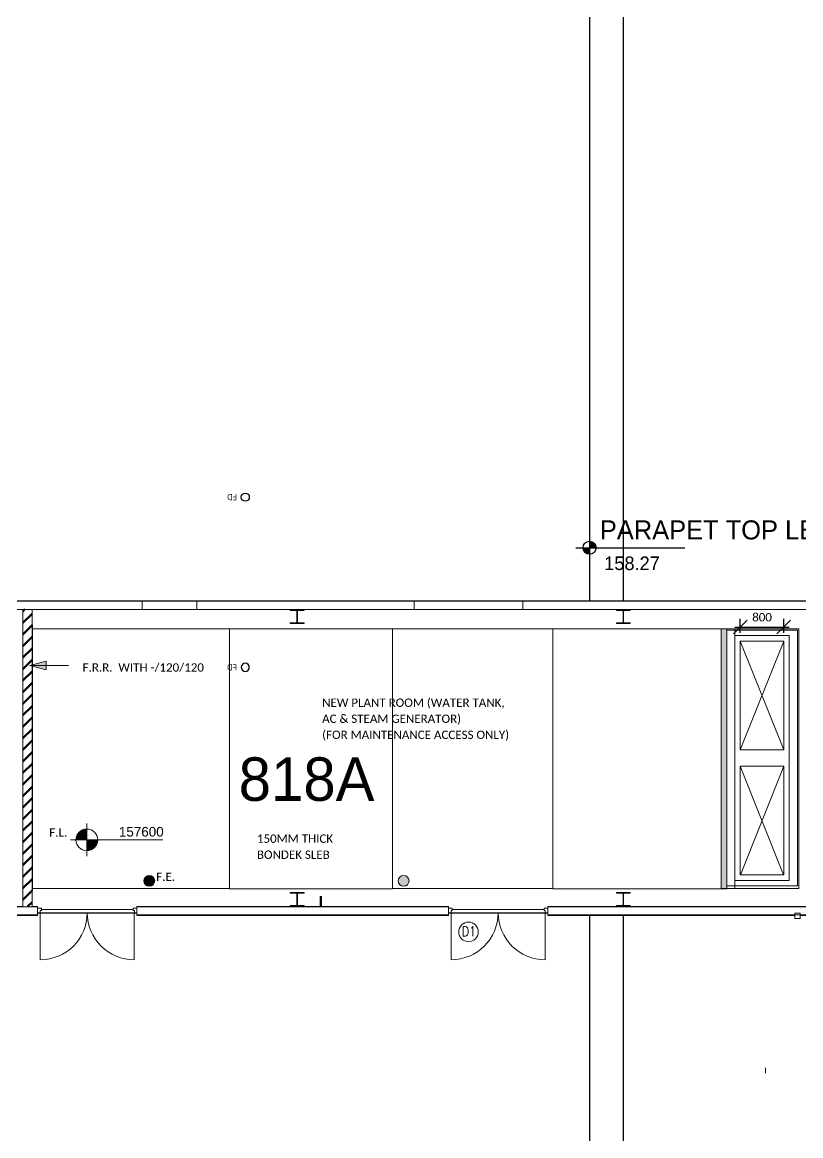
# Model space of a CAD drawing. Header units: millimetres. Extents: x -68474 to 329073, y -131063 to 73864.
# Drawn here: x 156943 to 171264, y -40801 to -20325 of the extents above; entities that cross this region are included whole.
import ezdxf

# ---------------------------------------------------------------- set-up
doc = ezdxf.new("R2010")
doc.units = ezdxf.units.MM
doc.header["$LTSCALE"] = 2000
doc.header["$MEASUREMENT"] = 0
doc.linetypes.add('Dash 1_5mm', pattern=[3, 1.5, -1.5])
for name, color, linetype, lineweight in [('A-ANNO-DIMS', 211, 'Continuous', 5), ('A-ANNO-NOTE', 131, 'Continuous', 15), ('A-DETL', 90, 'Continuous', 15), ('A-DETL-GENF', 92, 'Continuous', 15), ('A-DOOR', 31, 'Continuous', 13), ('A-DOOR-FRAM', 31, 'Continuous', 15), ('A-FLOR', 192, 'Continuous', 13), ('A-FLOR-PATT', 8, 'Continuous', 15), ('A-GENM', 13, 'Continuous', 15), ('A-WALL', 113, 'Continuous', 13), ('G-ANNO-DIMS', 111, 'Continuous', 5), ('G-ANNO-TEXT', 231, 'Continuous', 5), ('I-WALL', 2, 'Continuous', 13), ('S-BEAM', 12, 'Continuous', 13), ('S-COLS', 52, 'Continuous', 13), ('S-STRS', 31, 'Continuous', 15)]:
    doc.layers.add(name, color=color, linetype=linetype, lineweight=lineweight)
for name, color, linetype in [('AR-ROOM', 15, 'Continuous'), ('AR-WALL', 137, 'Continuous'), ('PDR51', 4, 'Continuous')]:
    doc.layers.add(name, color=color, linetype=linetype)
doc.styles.add('Arial_2', font='arial.ttf', dxfattribs={"height": 177.035928})
doc.styles.add('Calibri_1', font='calibri.ttf', dxfattribs={"height": 153.100159})
doc.styles.add('RomanS_B_1', font='', dxfattribs={"width": 0.8, "height": 1.819937})
doc.styles.add('s5157a$0$STANDARD', font='txt')
doc.styles.get('RomanS_B_1').set_extended_font_data('RomanS', bold=True)
doc.dimstyles.new('Diagonal_-_1_8mm_Transparent', dxfattribs={"dimscale": 304.8, "dimtxt": 180, "dimasz": 0.82021, "dimexe": 0.492126, "dimexo": 0.492126, "dimgap": 0.328084, "dimtad": 1, "dimdec": 0, "dimzin": 0, "dimdsep": 46, "dimtxsty": 'Calibri_1', "dimblk1": 'OBLIQUE', "dimblk2": 'OBLIQUE', "dimsah": 1, "dimcen": 0.09, "dimdle": 0.328084, "dimazin": 0, "dimtfac": 1, "dimtdec": 4, "dimtix": 1, "dimtmove": 0, "dimatfit": 3, "dimfxl": 1, "dimtvp": 1, "dimtolj": 1, "dimtzin": 0, "dimarcsym": 2})
pattern_1 = [(45, (6600, -1200), (-106.06602, 106.06602), [])]

# ---------------------------------------------------------------- blocks, each defined once
blk = doc.blocks.new('Basic Wall _ A-Wall-External-CompositeCladdingSheetingRail - ___-7734479-Level 8_GBP Copy 2')
at = {"layer": 'A-WALL', "color": 55}
for p, q in [((151527, -30972), (151518, -30964)), ((151527, -30964), (151518, -30964)), ((151528, -30972), (151527, -30972)), ((155510, -30964), (151528, -30964)), ((171775, -30972), (151528, -30972)), ((155967, -30964), (155517, -30964)), ((171775, -30964), (155974, -30964)), ((171785, -30964), (171775, -30964)), ((171777, -30972), (171775, -30972)), ((171784, -30964), (171776, -30972)), ((156943, -31126), (151767, -31126)), ((171535, -31126), (157133, -31126))]:
    blk.add_line(p, q, dxfattribs=at)
at = {"layer": 'A-WALL', "color": 55, "flags": 128}
for points in [[(151528, -30974), (151528, -30973), (151528, -30973), (151528, -30973), (151528, -30973), (151528, -30973), (151527, -30972), (151527, -30972), (151527, -30972), (151527, -30972), (151527, -30972), (151527, -30972)], [(171777, -30972), (171777, -30972), (171777, -30972), (171777, -30972), (171776, -30972), (171776, -30972), (171776, -30973), (171776, -30973), (171775, -30973), (171775, -30973), (171775, -30973), (171775, -30974)]]:
    blk.add_lwpolyline(points, dxfattribs=at)
blk = doc.blocks.new('Basic Wall _ A-Wall-External-CompositeCladdingSheetingRail - ___-7734481-Level 8_GBP Copy 2')
at = {"layer": 'A-WALL', "color": 55}
for p, q in [((151767, -36587), (156943, -36587)), ((157133, -36587), (157223, -36587)), ((157223, -36587), (157223, -36589)), ((159053, -36589), (159053, -36587)), ((159053, -36587), (162425, -36587)), ((162450, -36587), (164782, -36587)), ((164782, -36587), (164782, -36589)), ((166612, -36589), (166612, -36587)), ((166612, -36587), (171535, -36587)), ((151518, -36749), (151527, -36741)), ((151518, -36749), (152107, -36749)), ((151527, -36741), (152107, -36741)), ((152207, -36741), (156500, -36741)), ((152207, -36749), (156500, -36749)), ((156500, -36741), (157223, -36741)), ((156500, -36749), (157223, -36749)), ((157223, -36739), (157223, -36741)), ((157223, -36741), (157223, -36749)), ((159053, -36741), (159053, -36739)), ((159053, -36741), (159300, -36741)), ((159053, -36749), (159053, -36741)), ((159053, -36749), (159300, -36749)), ((159300, -36741), (164560, -36741)), ((159300, -36749), (164560, -36749)), ((164560, -36741), (164782, -36741)), ((164560, -36749), (164782, -36749)), ((164782, -36739), (164782, -36741)), ((164782, -36741), (164782, -36749)), ((166612, -36741), (166612, -36739)), ((166612, -36741), (167360, -36741)), ((166612, -36749), (166612, -36741)), ((166612, -36749), (167360, -36749)), ((167360, -36741), (171155, -36741)), ((167360, -36749), (171155, -36749)), ((171255, -36741), (171777, -36741)), ((171255, -36749), (171785, -36749)), ((171776, -36741), (171785, -36749))]:
    blk.add_line(p, q, dxfattribs=at)
at = {"layer": 'A-WALL', "color": 55, "flags": 128}
for points in [[(151527, -36741), (151527, -36741), (151527, -36741), (151527, -36741), (151527, -36741), (151527, -36741), (151528, -36740), (151528, -36740), (151528, -36740), (151528, -36740), (151528, -36740), (151528, -36739)], [(171775, -36739), (171775, -36740), (171775, -36740), (171775, -36740), (171776, -36740), (171776, -36740), (171776, -36741), (171776, -36741), (171777, -36741), (171777, -36741), (171777, -36741), (171777, -36741)]]:
    blk.add_lwpolyline(points, dxfattribs=at)
blk = doc.blocks.new('UC-Universal Columns-Column - UC254x254x73-7499972-Level 8_GBP Copy 2')
at = {"layer": 'S-COLS'}
blk.add_hatch(color=250, dxfattribs=at).paths.add_polyline_path([(-127, 127), (-127, 113), (-17, 113), (-8, 109), (-4, 100), (-4, -100), (-8, -109), (-17, -113), (-127, -113), (-127, -127), (127, -127), (127, -113), (17, -113), (8, -109), (4, -100), (4, 100), (8, 109), (17, 113), (127, 113), (127, 127), (43, 127)], flags=0)
at = {"layer": 'S-COLS', "color": 8, "lineweight": 15}
for p, q in [((-127, 127), (127, 127)), ((-127, 113), (-127, 127)), ((-17, 113), (-127, 113)), ((-4, -100), (-4, 100)), ((4, 100), (4, -100)), ((127, 113), (17, 113)), ((127, 127), (127, 113)), ((-127, -113), (-17, -113)), ((-127, -127), (-127, -113)), ((127, -127), (-127, -127)), ((17, -113), (127, -113)), ((127, -113), (127, -127))]:
    blk.add_line(p, q, dxfattribs=at)
for centre, start, end in [((-17, 100), 360, 90), ((17, 100), 90, 180), ((-17, -100), 270, 360), ((17, -100), 180, 270)]:
    blk.add_arc(centre, 12.7, start, end, dxfattribs=at)
blk = doc.blocks.new('UC-Universal Columns-Column - UC254x254x73-7511728-Level 8_GBP Copy 2')
at = {"layer": 'S-COLS'}
blk.add_hatch(color=250, dxfattribs=at).paths.add_polyline_path([(-45, 127), (-127, 127), (-127, 113), (-17, 113), (-8, 109), (-4, 100), (-4, -100), (-8, -109), (-17, -113), (-127, -113), (-127, -127), (127, -127), (127, -113), (17, -113), (8, -109), (4, -100), (4, 100), (8, 109), (17, 113), (127, 113), (127, 127)], flags=0)
at = {"layer": 'S-COLS', "color": 8, "lineweight": 15}
for p, q in [((-127, 127), (127, 127)), ((-127, 113), (-127, 127)), ((-17, 113), (-127, 113)), ((-4, -100), (-4, 100)), ((4, 100), (4, -100)), ((127, 113), (17, 113)), ((127, 127), (127, 113)), ((-127, -113), (-17, -113)), ((-127, -127), (-127, -113)), ((127, -127), (-127, -127)), ((17, -113), (127, -113)), ((127, -113), (127, -127))]:
    blk.add_line(p, q, dxfattribs=at)
for centre, start, end in [((-17, 100), 360, 90), ((17, 100), 90, 180), ((-17, -100), 270, 360), ((17, -100), 180, 270)]:
    blk.add_arc(centre, 12.7, start, end, dxfattribs=at)
blk = doc.blocks.new('Doors_ExtDbl_Flush - 1830x2400mm-7589338-Level 8_GBP Copy 2')
at = {"layer": 'A-DOOR', "color": 55}
for p, q in [((-863, 901), (-863, 39)), ((864, 901), (864, 39))]:
    blk.add_line(p, q, dxfattribs=at)
for centre, start, end in [((-863, 39), 360, 90), ((864, 39), 90, 180)]:
    blk.add_arc(centre, 862, start, end, dxfattribs=at)
at = {"layer": 'A-DOOR-FRAM', "color": 8}
for p, q in [((-915, 39), (-867, 39)), ((-915, -50), (-915, 39)), ((-867, 39), (-867, -8)), ((866, 39), (915, 39)), ((866, -8), (866, 39)), ((915, 39), (915, -50)), ((-844, -50), (-915, -50)), ((-867, -8), (-844, -8)), ((-844, -8), (-844, -50)), ((844, -8), (866, -8)), ((844, -50), (844, -8)), ((915, -50), (844, -50))]:
    blk.add_line(p, q, dxfattribs=at)
blk = doc.blocks.new('UC-Universal Columns-Column - UC254x254x73-7511709-Level 8_GBP Copy 2')
at = {"layer": 'S-COLS'}
blk.add_hatch(color=250, dxfattribs=at).paths.add_polyline_path([(127, 127), (-127, 127), (-127, 113), (-17, 113), (-8, 109), (-4, 100), (-4, -100), (-8, -109), (-17, -113), (-127, -113), (-127, -127), (127, -127), (127, -113), (17, -113), (8, -109), (4, -100), (4, 100), (8, 109), (17, 113), (127, 113)], flags=0)
at = {"layer": 'S-COLS', "color": 8, "lineweight": 15}
for p, q in [((-127, 127), (127, 127)), ((-127, 113), (-127, 127)), ((-17, 113), (-127, 113)), ((-4, -100), (-4, 100)), ((4, 100), (4, -100)), ((127, 113), (17, 113)), ((127, 127), (127, 113)), ((-127, -113), (-17, -113)), ((-127, -127), (-127, -113)), ((127, -127), (-127, -127)), ((17, -113), (127, -113)), ((127, -113), (127, -127))]:
    blk.add_line(p, q, dxfattribs=at)
for centre, start, end in [((-17, 100), 360, 90), ((17, 100), 90, 180), ((-17, -100), 270, 360), ((17, -100), 180, 270)]:
    blk.add_arc(centre, 12.7, start, end, dxfattribs=at)
blk = doc.blocks.new('Basic Wall _ A-Drywall-Internal-120mm with Insu-Type 3 - ___-7400365-Level 8_GBP Copy 2')
at = {"layer": 'I-WALL', "color": 55}
blk.add_line((157133, -36587), (157133, -36589), dxfattribs=at)
blk = doc.blocks.new('RYD_Downpipe-Hopper - Downpipe-7831565-Level 8_GBP Copy 2')
at = {"layer": 'A-GENM'}
for p, q in [((175, -33), (75, -33)), ((75, -33), (75, -54)), ((75, -54), (75, -133)), ((75, -133), (175, -133)), ((175, -54), (175, -33)), ((175, -133), (175, -54))]:
    blk.add_line(p, q, dxfattribs=at)
blk = doc.blocks.new('Basic Wall _ A-Drywall-Internal-120mm with Insu-Type 3 - ___-7865472-Level 8_GBP Copy 2')
at = {"layer": 'I-WALL', "color": 55}
blk.add_line((157133, -36304), (157133, -31409), dxfattribs=at)
blk = doc.blocks.new('_Oblique')
at = {"color": 0, "linetype": 'ByBlock', "lineweight": -2}
blk.add_line((-0.5, -0.5), (0.5, 0.5), dxfattribs=at)
blk = doc.blocks.new('*D62')
at = {"layer": 'A-ANNO-DIMS', "color": 0, "lineweight": -2, "transparency": 16777216}
for p, q in [((170152, -31555), (170152, -31296)), ((170952, -31555), (170952, -31296)), ((170052, -31446), (171052, -31446))]:
    blk.add_line(p, q, dxfattribs=at)
at = {"layer": 'Defpoints', "color": 0, "transparency": 16777216}
for p in [(170952, -31446), (170152, -31705), (170952, -31705)]:
    blk.add_point(p, dxfattribs=at)
at = {"layer": 'A-ANNO-DIMS', "color": 0, "lineweight": -2, "transparency": 16777216, "xscale": 250, "yscale": 250, "zscale": 250, "rotation": 180}
blk.add_blockref('_Oblique', (170152, -31446), dxfattribs=at)
at = {"layer": 'A-ANNO-DIMS', "color": 0, "lineweight": -2, "transparency": 16777216, "xscale": 250, "yscale": 250, "zscale": 250}
blk.add_blockref('_Oblique', (170952, -31446), dxfattribs=at)
at = {"layer": 'A-ANNO-DIMS', "color": 0, "transparency": 16777216, "insert": (170552, -31267), "char_height": 153.1, "attachment_point": 5, "style": 'Calibri_1'}
blk.add_mtext('\\A1;800', dxfattribs=at)
blk = doc.blocks.new('ARC_ANN_SYMB_DOOR MARK 1 - FRS-LIFT_1_8MM-6866409-Level 8_GBP Copy 2')
at = {"layer": 'A-ANNO-NOTE'}
blk.add_circle((0, 0), 1.8, dxfattribs=at)
at = {"layer": 'A-ANNO-NOTE', "lineweight": 5, "insert": (0.07, 1.01), "char_height": 1.82, "width": 3.4127, "attachment_point": 2, "line_spacing_factor": 0.957141, "style": 'RomanS_B_1'}
blk.add_mtext('D1', dxfattribs=at)
blk = doc.blocks.new('Spot Elevations - Spot Elevation - Target Filled-23738-Level 8_GBP Copy 2')
at = {"layer": 'G-ANNO-DIMS'}
h = blk.add_hatch(color=256, dxfattribs=at)
edge = h.paths.add_edge_path(flags=0)
edge.add_line((-2, 0), (-4, 0))
edge.add_arc((-2, 0), 2, 90, 180, ccw=False)
edge.add_line((-2, 2), (-2, 0))
h = blk.add_hatch(color=256, dxfattribs=at)
edge = h.paths.add_edge_path(flags=0)
edge.add_line((-2, 0), (0, 0))
edge.add_arc((-2, 0), 2, 270, 360, ccw=False)
edge.add_line((-2, -2), (-2, 0))
at = {"layer": 'G-ANNO-DIMS', "lineweight": 15}
for p, q in [((-2, -3), (-2, 3)), ((-5, 0), (12, 0))]:
    blk.add_line(p, q, dxfattribs=at)
blk.add_circle((-2, 0), 2, dxfattribs=at)

msp = doc.modelspace()

# ---------------------------------------------------------------- hatches: boundary and pattern name
at = {"layer": 'A-DETL-GENF', "lineweight": 50}
h = msp.add_hatch(dxfattribs=at)
h.set_pattern_fill('FP_2', color=50, style=0, pattern_type=2)
h.set_pattern_definition(pattern_1)
h.paths.add_polyline_path([(156952.5, -36589.4), (157122.5, -36589.4), (157122.5, -36586.7), (156952.5, -36586.7)], flags=0)
h.paths.add_polyline_path([(156952.5, -36304.4), (157122.5, -36304.4), (157122.5, -31408.5), (156952.5, -31408.5), (156952.5, -36259.4)], flags=0)
h.paths.add_polyline_path([(156952.5, -31126.2), (157122.5, -31126.2), (157122.5, -31123.5), (156952.5, -31123.5)], flags=0)
at = {"layer": 'A-DETL-GENF'}
h = msp.add_hatch(color=21, dxfattribs=at)
h.paths.add_polyline_path([(156952.5, -36586.7), (156952.5, -36304.4), (156942.5, -36304.4), (156942.5, -36586.7)], flags=0)
h.paths.add_polyline_path([(157132.5, -36586.7), (157132.5, -36304.4), (157122.5, -36304.4), (157122.5, -36586.7)], flags=0)
h.paths.add_polyline_path([(157122.5, -31408.5), (157132.5, -31408.5), (157132.5, -31126.2), (157122.5, -31126.2), (157122.5, -31393.7)], flags=0)
h.paths.add_polyline_path([(156952.5, -31408.5), (156952.5, -31126.2), (156942.5, -31126.2), (156942.5, -31408.5)], flags=0)
at = {"layer": 'A-DETL-GENF', "lineweight": 50}
h = msp.add_hatch(dxfattribs=at)
h.set_pattern_fill('FP_2', color=50, style=0, pattern_type=2)
h.set_pattern_definition(pattern_1)
h.paths.add_polyline_path([(157120.7, -36586.7), (157122.5, -36586.7), (157122.5, -36304.4), (156952.5, -36304.4), (156952.5, -36586.7)], flags=0)
h.paths.add_polyline_path([(156952.5, -31408.5), (157122.5, -31408.5), (157122.5, -31126.2), (156952.5, -31126.2), (156952.5, -31313.5)], flags=0)
at = {"layer": 'A-DETL-GENF'}
h = msp.add_hatch(color=1, dxfattribs=at)
h.paths.add_polyline_path([(163958.7, -36214.4), (163984.6, -36211), (164008.7, -36201), (164029.4, -36185.1), (164045.3, -36164.4), (164055.3, -36140.3), (164058.7, -36114.4), (164055.3, -36088.5), (164045.3, -36064.4), (164029.4, -36043.7), (164008.7, -36027.8), (163984.6, -36017.8), (163958.7, -36014.4), (163932.8, -36017.8), (163908.7, -36027.8), (163888, -36043.7), (163872.1, -36064.4), (163862.1, -36088.5), (163858.7, -36114.4), (163862.1, -36140.3), (163872.1, -36164.4), (163888, -36185.1), (163908.7, -36201), (163932.8, -36211)], flags=0)
h.paths.add_polyline_path([(152166, -33835.1), (152191.8, -33831.7), (152216, -33821.7), (152236.7, -33805.8), (152252.6, -33785.1), (152262.6, -33761), (152266, -33735.1), (152262.6, -33709.2), (152252.6, -33685.1), (152236.7, -33664.4), (152216, -33648.5), (152191.8, -33638.5), (152166, -33635.1), (152140.1, -33638.5), (152116, -33648.5), (152095.2, -33664.4), (152079.4, -33685.1), (152069.4, -33709.2), (152066, -33735.1), (152069.4, -33761), (152079.4, -33785.1), (152095.2, -33805.8), (152116, -33821.7), (152140.1, -33831.7)], flags=0)
msp.add_hatch(color=1, dxfattribs=at).paths.add_polyline_path([(159278.7, -36214.4), (159304.6, -36211), (159328.7, -36201), (159349.4, -36185.1), (159365.3, -36164.4), (159375.3, -36140.3), (159378.7, -36114.4), (159375.3, -36088.5), (159365.3, -36064.4), (159349.4, -36043.7), (159328.7, -36027.8), (159304.6, -36017.8), (159278.7, -36014.4), (159252.8, -36017.8), (159228.7, -36027.8), (159208, -36043.7), (159192.1, -36064.4), (159182.1, -36088.5), (159178.7, -36114.4), (159182.1, -36140.3), (159192.1, -36164.4), (159208, -36185.1), (159228.7, -36201), (159252.8, -36211)], flags=0)
at = {"layer": 'A-FLOR-PATT'}
msp.add_hatch(color=61, dxfattribs=at).paths.add_polyline_path([(169897.3, -36251.9), (169902.3, -36251.9), (169902.3, -31480), (169802.3, -31480), (169802.3, -36251.9)], flags=0)
at = {"layer": 'G-ANNO-TEXT'}
msp.add_hatch(color=90, dxfattribs=at).paths.add_polyline_path([(157084, -32156.2), (157384, -32236.6), (157384, -32075.8)], flags=0)
at = {"layer": 'I-WALL', "lineweight": 15}
msp.add_hatch(color=7, dxfattribs=at).paths.add_polyline_path([(162450, -36589.4), (162450, -36399.4), (162425, -36399.4), (162425, -36589.4)], flags=0)

# ---------------------------------------------------------------- linework, layer by layer
at = {"layer": 'A-DETL', "lineweight": 5}
for p, q in [((157122.5, -31123.5), (156952.5, -31123.5)), ((156952.5, -31123.5), (156952.5, -36589.4)), ((157122.5, -36589.4), (157122.5, -31123.5)), ((170052.3, -36251.9), (170052.3, -31480)), ((170152.3, -31705), (170952.3, -31705)), ((170152.3, -33705), (170152.3, -31705)), ((170152.3, -31705), (170952.3, -33705)), ((170152.3, -33705), (170952.3, -31705)), ((170952.3, -31705), (170952.3, -33705)), ((170952.3, -33705), (170152.3, -33705)), ((170152.3, -34005), (170952.3, -34005)), ((170152.3, -36005), (170152.3, -34005)), ((170152.3, -34005), (170946.4, -36005)), ((170158.2, -36005), (170952.3, -34005)), ((170952.3, -34005), (170952.3, -36005)), ((170952.3, -36005), (170152.3, -36005)), ((156952.5, -36589.4), (157122.5, -36589.4))]:
    msp.add_line(p, q, dxfattribs=at)
at = {"layer": 'A-DETL', "linetype": 'Dash 1_5mm', "lineweight": 5}
for p, q in [((159151, -30963.5), (160151, -30963.5)), ((159151, -31123.5), (159151, -30963.5)), ((160151, -31123.5), (159151, -31123.5)), ((160151, -30963.5), (160151, -31123.5)), ((164151, -30963.5), (166151, -30963.5)), ((164151, -31123.5), (164151, -30963.5)), ((166151, -31123.5), (164151, -31123.5)), ((166151, -30963.5), (166151, -31123.5))]:
    msp.add_line(p, q, dxfattribs=at)
at = {"layer": 'A-DETL', "lineweight": 5}
for centre in [(159278.7, -36114.4), (163958.7, -36114.4)]:
    msp.add_circle(centre, 100, dxfattribs=at)
for centre, start, end in [((159278.7, -36114.4), 0, 180), ((163958.7, -36114.4), 0, 180), ((159278.7, -36114.4), 180, 0), ((163958.7, -36114.4), 180, 0)]:
    msp.add_arc(centre, 100, start, end, dxfattribs=at)
at = {"layer": 'A-FLOR', "lineweight": 15}
for p, q in [((160755, -31480), (160755, -36259.4)), ((163755, -31480), (160755, -31480)), ((163755, -36259.4), (163755, -31480)), ((166705, -31480), (166705, -36259.4)), ((169902.3, -31480), (166705, -31480)), ((169802.3, -31480), (169802.3, -36251.9)), ((169902.3, -36259.4), (169902.3, -31480)), ((160755, -36259.4), (163755, -36259.4)), ((166705, -36259.4), (169902.3, -36259.4)), ((169802.3, -36251.9), (169902.3, -36251.9)), ((170614.8, -39652.5), (170614.8, -39552.5))]:
    msp.add_line(p, q, dxfattribs=at)
at = {"layer": 'A-WALL', "color": 8, "lineweight": 15}
for p, q in [((171775, -30973.5), (151528.5, -30973.5)), ((171535, -31123.5), (151767.5, -31123.5)), ((151767.5, -36589.4), (156952.5, -36589.4)), ((157222.8, -36589.4), (157122.5, -36589.4)), ((157222.8, -36589.4), (157222.8, -36614.4)), ((164781.8, -36589.4), (159052.8, -36589.4)), ((159052.8, -36589.4), (159052.8, -36614.4)), ((164781.8, -36589.4), (164781.8, -36614.4)), ((171535, -36589.4), (166611.8, -36589.4)), ((166611.8, -36589.4), (166611.8, -36614.4)), ((151528.5, -36739.4), (157222.8, -36739.4)), ((157222.8, -36703.4), (157222.8, -36739.4)), ((159052.8, -36703.4), (159052.8, -36739.4)), ((159052.8, -36739.4), (164781.8, -36739.4)), ((164781.8, -36703.4), (164781.8, -36739.4)), ((166611.8, -36703.4), (166611.8, -36739.4)), ((166611.8, -36739.4), (171775, -36739.4))]:
    msp.add_line(p, q, dxfattribs=at)
at = {"layer": 'A-WALL', "lineweight": 15}
for p, q in [((169902.3, -31505), (171202.3, -31505)), ((171202.3, -31505), (171202.3, -36205)), ((171052.3, -31605), (170052.3, -31605)), ((170052.3, -31605), (170052.3, -36105)), ((171052.3, -36105), (171052.3, -31605)), ((171202.3, -36205), (169902.3, -36205)), ((170052.3, -36105), (171052.3, -36105))]:
    msp.add_line(p, q, dxfattribs=at)
at = {"layer": 'A-WALL', "color": 55}
for p, q in [((157293.3, -36639.9), (158982.3, -36639.9)), ((164852.3, -36639.9), (166541.3, -36639.9)), ((159052.8, -36705.9), (157222.8, -36705.9)), ((166611.8, -36705.9), (164781.8, -36705.9))]:
    msp.add_line(p, q, dxfattribs=at)
at = {"layer": 'AR-WALL'}
for p, q in [((167378.6, -18200.1), (167378.6, -30963.5)), ((167128.6, -29988), (169128.6, -29988)), ((167378.6, -36749.4), (167378.6, -42750))]:
    msp.add_line(p, q, dxfattribs=at)
at = {"layer": 'AR-WALL', "linetype": 'Continuous'}
for p, q in [((168000.1, -18200.1), (168000.1, -30963.5)), ((168000.1, -36749.4), (168000.1, -42750))]:
    msp.add_line(p, q, dxfattribs=at)
at = {"layer": 'AR-WALL'}
msp.add_circle((167378.6, -29988), 120, dxfattribs=at)
at = {"layer": 'AR-WALL', "linetype": 'Continuous'}
for points in [[(167378.6, -29868), (167378.6, -29988), (167463.5, -29903.2)], [(167258.6, -29988), (167293.8, -30072.9), (167378.6, -29988)], [(167378.6, -30108), (167378.6, -29988), (167293.8, -30072.9)], [(167498.6, -29988), (167463.5, -29903.2), (167378.6, -29988)]]:
    msp.add_solid(points, dxfattribs=at)
at = {"layer": 'G-ANNO-TEXT', "color": 90}
for p, q in [((158720.9, -30973.2), (158560.2, -30973.2)), ((157384, -32075.8), (157084, -32156.2)), ((157384, -32236.6), (157384, -32075.8)), ((157084, -32156.2), (157384, -32236.6)), ((157084, -32156.2), (157795.8, -32156.2))]:
    msp.add_line(p, q, dxfattribs=at)
at = {"layer": 'I-WALL', "color": 7, "lineweight": 15}
for p, q in [((156952.5, -31408.5), (156952.5, -36304.4)), ((157122.5, -36304.4), (157122.5, -31408.5)), ((156952.5, -36586.7), (156952.5, -36589.4)), ((157122.5, -36589.4), (157122.5, -36586.7))]:
    msp.add_line(p, q, dxfattribs=at)
at = {"layer": 'I-WALL', "color": 55}
for p, q in [((162450, -36399.4), (162425, -36399.4)), ((162425, -36399.4), (162425, -36589.4)), ((162450, -36589.4), (162450, -36399.4))]:
    msp.add_line(p, q, dxfattribs=at)
at = {"layer": 'PDR51', "linetype": 'Continuous'}
msp.add_ellipse((161044.9, -29057.5), major_axis=(53, 53), ratio=1, start_param=2.3561945, end_param=8.6393798, dxfattribs=at)
at = {"layer": 'PDR51', "linetype": 'Continuous', "extrusion": (0, 0, -1)}
msp.add_ellipse((161044.9, -32186.5), major_axis=(-53, 53), ratio=1, start_param=5.497787143782103, end_param=11.78097245096169, dxfattribs=at)
at = {"layer": 'S-BEAM', "color": 55}
for p, q in [((157132.5, -31480), (160755, -31480)), ((163755, -31480), (166705, -31480)), ((169902.3, -31480), (171230, -31480)), ((160755, -36251.9), (157132.5, -36251.9)), ((166705, -36251.9), (163755, -36251.9)), ((171230, -36251.9), (169902.3, -36251.9)), ((157271.3, -36701.9), (159004.3, -36701.9)), ((164830.3, -36701.9), (166563.3, -36701.9))]:
    msp.add_line(p, q, dxfattribs=at)
at = {"layer": 'S-BEAM', "lineweight": 15}
msp.add_line((171230, -31480), (171230, -36251.9), dxfattribs=at)
at = {"layer": 'S-STRS'}
for p, q in [((159052.8, -36709.4), (157222.8, -36709.4)), ((166611.8, -36709.4), (164781.8, -36709.4))]:
    msp.add_line(p, q, dxfattribs=at)

# ---------------------------------------------------------------- block references
at = {"layer": 'A-ANNO-NOTE', "lineweight": 5, "xscale": 100, "yscale": 100, "zscale": 100}
msp.add_blockref('ARC_ANN_SYMB_DOOR MARK 1 - FRS-LIFT_1_8MM-6866409-Level 8_GBP Copy 2', (165151.5, -37052.7), dxfattribs=at)
at = {"layer": 'A-DOOR', "color": 55, "rotation": 180}
for p in [(158137.8, -36664.4), (165696.8, -36664.4)]:
    msp.add_blockref('Doors_ExtDbl_Flush - 1830x2400mm-7589338-Level 8_GBP Copy 2', p, dxfattribs=at)
at = {"layer": 'A-GENM'}
msp.add_blockref('RYD_Downpipe-Hopper - Downpipe-7831565-Level 8_GBP Copy 2', (171080, -36672.9), dxfattribs=at)
at = {"layer": 'A-WALL', "color": 55}
for name in ['Basic Wall _ A-Wall-External-CompositeCladdingSheetingRail - ___-7734479-Level 8_GBP Copy 2', 'Basic Wall _ A-Wall-External-CompositeCladdingSheetingRail - ___-7734481-Level 8_GBP Copy 2']:
    msp.add_blockref(name, (0, 0), dxfattribs=at)
at = {"layer": 'G-ANNO-DIMS', "lineweight": 15, "xscale": 99.99999999999993, "yscale": 99.99999999999993, "zscale": 99.99999999999993}
msp.add_blockref('Spot Elevations - Spot Elevation - Target Filled-23738-Level 8_GBP Copy 2', (158329.8, -35360.7), dxfattribs=at)
at = {"layer": 'I-WALL', "color": 55}
for name in ['Basic Wall _ A-Drywall-Internal-120mm with Insu-Type 3 - ___-7865472-Level 8_GBP Copy 2', 'Basic Wall _ A-Drywall-Internal-120mm with Insu-Type 3 - ___-7400365-Level 8_GBP Copy 2']:
    msp.add_blockref(name, (0, 0), dxfattribs=at)
at = {"layer": 'S-COLS', "color": 55, "rotation": 180}
for name, p in [('UC-Universal Columns-Column - UC254x254x73-7499972-Level 8_GBP Copy 2', (162000, -31255)), ('UC-Universal Columns-Column - UC254x254x73-7499972-Level 8_GBP Copy 2', (168000, -31255)), ('UC-Universal Columns-Column - UC254x254x73-7511728-Level 8_GBP Copy 2', (162000, -36455)), ('UC-Universal Columns-Column - UC254x254x73-7511709-Level 8_GBP Copy 2', (168000, -36455))]:
    msp.add_blockref(name, p, dxfattribs=at)

# ---------------------------------------------------------------- texts
at = {"layer": 'AR-ROOM', "style": 's5157a$0$STANDARD'}
msp.add_text('818A', height=800, dxfattribs=at).set_placement((160923.5, -34642.9))
at = {"layer": 'AR-WALL', "attachment_point": 1, "style": 's5157a$0$STANDARD'}
for s, insert, char_height, width in [('PARAPET TOP LEV.', (167568.3, -29485), 350, 8632), ('158.27', (167648.5, -30149.2), 250, 2602)]:
    msp.add_mtext(s, dxfattribs=dict(at, insert=insert, char_height=char_height, width=width))
at = {"layer": 'G-ANNO-TEXT', "color": 7, "char_height": 153.1, "attachment_point": 1, "line_spacing_factor": 1.156427, "style": 'Calibri_1'}
for s, insert, width in [(' F.R.R.  WITH -/120/120', (157999, -32113.1), 2773.331), ('NEW PLANT ROOM (WATER TANK,\\PAC & STEAM GENERATOR)\\P(FOR MAINTENANCE ACCESS ONLY)', (162459.5, -32761.3), 4177.276), ('F.L.', (157439.6, -35148.3), 401.744), ('150MM THICK\\PBONDEK SLEB', (161259.5, -35261.3), 1699.853), ('F.E.', (159407.1, -35961.7), 421.183)]:
    msp.add_mtext(s, dxfattribs=dict(at, insert=insert, width=width))
at = {"layer": 'PDR51', "linetype": 'Continuous', "style": 's5157a$0$STANDARD', "width": 0.8}
msp.add_text('FD', height=112.5, rotation=180, dxfattribs=at).set_placement((160894.9, -29001.2))
at = {"layer": 'PDR51', "linetype": 'Continuous', "style": 's5157a$0$STANDARD', "text_generation_flag": 4, "width": 0.8}
msp.add_text('FD', height=112.5, rotation=180, dxfattribs=at).set_placement((160894.9, -32242.8))

# ---------------------------------------------------------------- dimensions: what is measured, and where the dimension line sits
at = {"layer": 'A-ANNO-DIMS'}
dim = msp.add_linear_dim(base=(170952.3, -31445.9), p1=(170152.3, -31705), p2=(170952.3, -31705), dimstyle='Diagonal_-_1_8mm_Transparent', override={"dimpost": '<>', "dimfxl": 800}, dxfattribs=at)
dim.commit()
dim.dimension.update_dxf_attribs({"geometry": '*D62', "text_midpoint": (170552.3, -31267.5)})

# ---------------------------------------------------------------- next in the draw order: texts
at = {"layer": 'G-ANNO-DIMS', "insert": (158719.4, -35122.7), "char_height": 177.04, "width": 984.921, "attachment_point": 1, "line_spacing_factor": 0.938532, "style": 'Arial_2', "bg_fill": 3, "box_fill_scale": 1.25, "bg_fill_color": 0, "bg_fill_transparency": 0}
msp.add_mtext('157600', dxfattribs=at)

doc.saveas('drawing.dxf')
